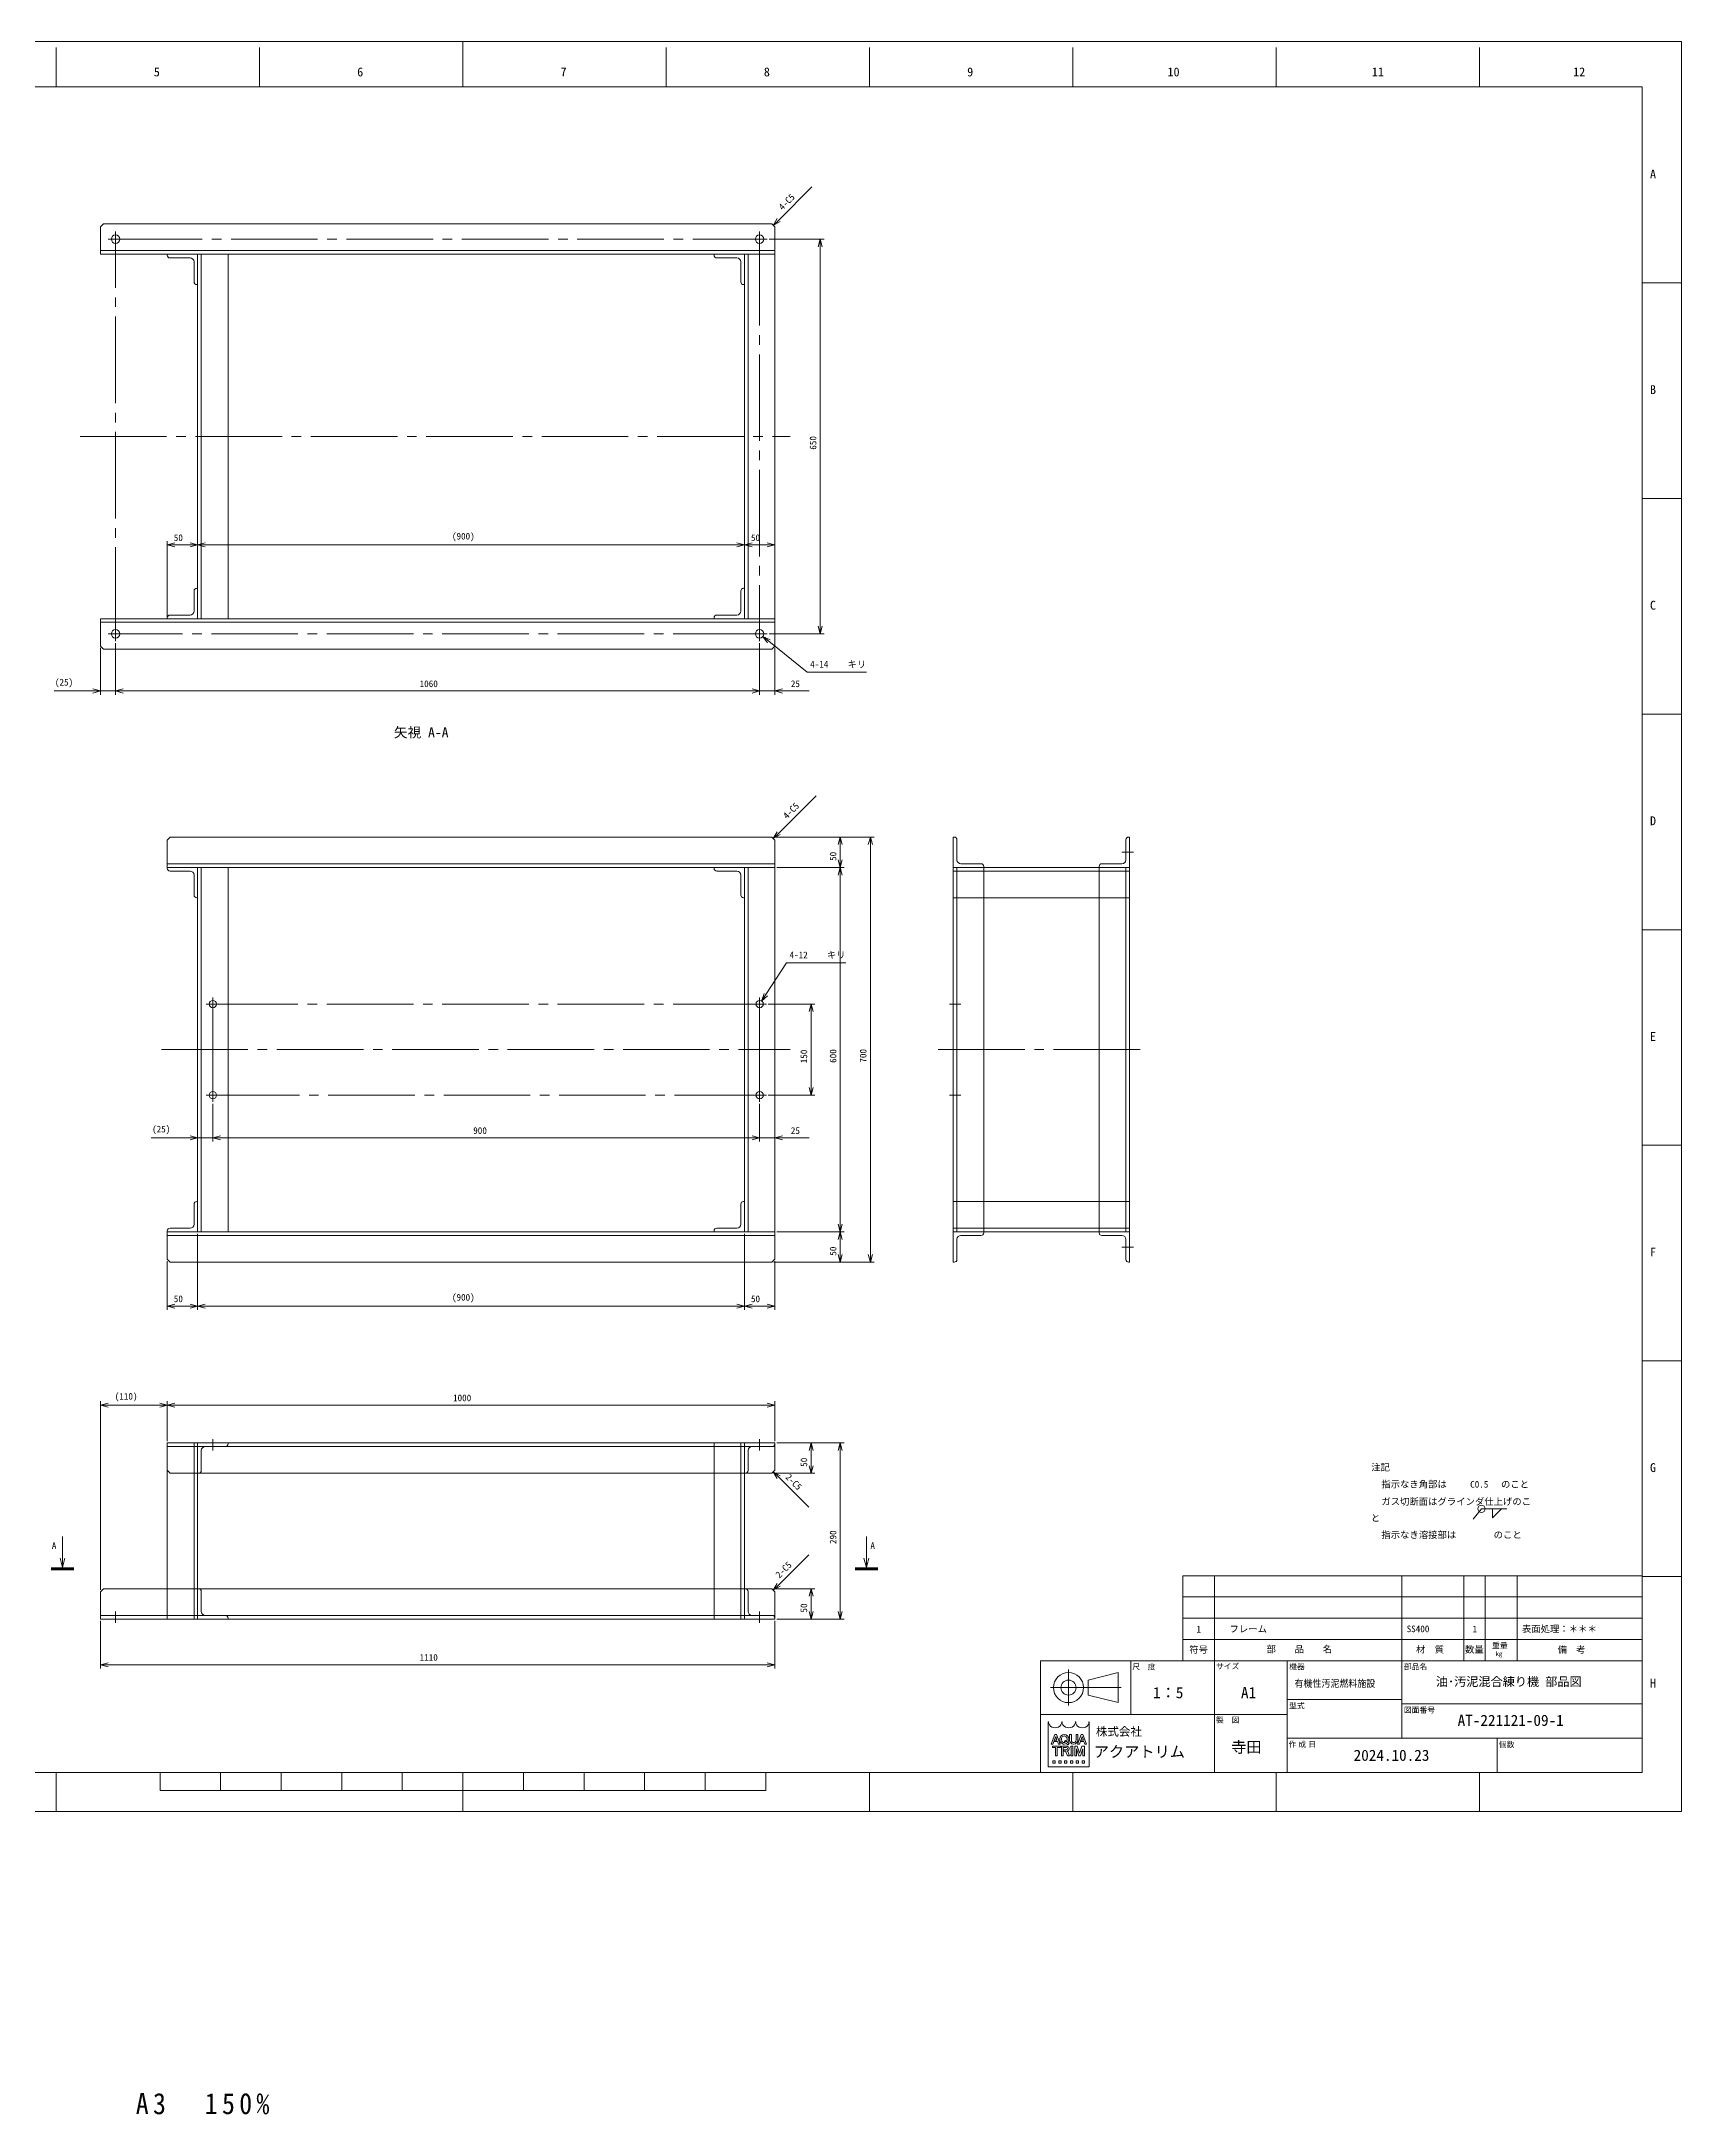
# Model space of a CAD drawing. Units: millimetres at full size. Extents: x -2070 to 2070, y -1944 to 1469.
# Drawn here: x -629 to 2070, y -1944 to 1469 of the extents above; entities that cross this region are included whole.
import ezdxf
from ezdxf.enums import TextEntityAlignment as Align

# ---------------------------------------------------------------- set-up
doc = ezdxf.new("R2010")
doc.units = ezdxf.units.MM
doc.header["$LTSCALE"] = 15.8308
doc.linetypes.add('CHAIN2', pattern=[12, 9, -1, 1, -1])
for name, color, linetype, lineweight in [('0-0_90_FRAME', 2, 'Continuous', 9), ('0-1_91_BLANK', 6, 'Continuous', 9), ('0-2_08_DIM', 3, 'Continuous', 9), ('0-3_0', 134, 'Continuous', 9), ('0-4_05_CENTER', 2, 'CHAIN2', 9), ('0-5_04_HIDDEN', 7, 'Continuous', 9)]:
    doc.layers.add(name, color=color, linetype=linetype, lineweight=lineweight)
doc.layers.add('0-6_07_TEXT', color=3, linetype='Continuous')
doc.layers.add('0-8', color=7, linetype='Continuous')
doc.styles.add('ＭＳ ゴシック', font='')
doc.styles.add('ＭＳ Ｐゴシック', font='')
doc.styles.get('ＭＳ ゴシック').set_extended_font_data('MS Gothic')
doc.styles.get('ＭＳ Ｐゴシック').set_extended_font_data('MS PGothic')

# ---------------------------------------------------------------- blocks, each defined once
blk = doc.blocks.new('Weld-line')
at = {"layer": '0-2_08_DIM'}
blk.add_line((0, 0), (1, 0), dxfattribs=at)
blk = doc.blocks.new('Weld10-s5')
at = {"layer": '0-2_08_DIM'}
blk.add_circle((0, 0), 2, dxfattribs=at)
blk = doc.blocks.new('Weld10-a1')
at = {"layer": '0-2_08_DIM'}
blk.add_lwpolyline([(5, 0), (0, 5), (0, 0)], close=True, dxfattribs=at)
blk = doc.blocks.new('Jis_w20130906110600')
at = {"layer": '0-2_08_DIM'}
blk.add_line((-4.631, -5.765), (0, 0), dxfattribs=at)
blk.add_blockref('Weld10-s5', (0, 0), dxfattribs=at)
at = {"layer": '0-2_08_DIM', "xscale": 14, "yscale": 14}
blk.add_blockref('Weld-line', (0, 0), dxfattribs=at)
at = {"layer": '0-2_08_DIM', "xscale": -1, "rotation": 180}
blk.add_blockref('Weld10-a1', (6, 0), dxfattribs=at)
blk = doc.blocks.new('KK015066_54_5')
at = {"layer": '0-5_04_HIDDEN'}
for p, q in [((1.5, 50), (0, 50)), ((0, 0), (0, 50)), ((6, 12.5), (6, 45.5)), ((0, 0), (50, 0)), ((45.5, 6), (12.5, 6)), ((50, 1.5), (50, 0))]:
    blk.add_line(p, q, dxfattribs=at)
for centre, radius, start, end in [((1.5, 45.5), 4.5, 0, 90), ((12.5, 12.5), 6.5, 180, 270), ((45.5, 1.5), 4.5, 0, 90)]:
    blk.add_arc(centre, radius, start, end, dxfattribs=at)
blk = doc.blocks.new('seca03')
at = {"layer": '0-3_0'}
for q in [(0, 10.635), (-0.804, 3.5), (0.804, 3.5)]:
    blk.add_line((0, 0.5), q, dxfattribs=at)
blk.add_solid([(-3.763, -0.5), (3.763, -0.5), (-3.763, 0.5), (3.763, 0.5)], dxfattribs=at)
blk = doc.blocks.new('_Open30')
at = {"layer": '0-2_08_DIM'}
blk.add_line((0, 0), (-1, 0), dxfattribs=at)
blk.add_lwpolyline([(-1, 0.268), (0, 0), (-1, -0.268)], dxfattribs=at)

msp = doc.modelspace()

# ---------------------------------------------------------------- linework, layer by layer
at = {"layer": '0-0_90_FRAME', "color": 6}
for p, q in [((64.71, 1469.3), (64.71, 1394.49)), ((2070.5, 6.85), (2005.69, 6.85)), ((-433.82, -1410.69), (-433.82, -1380.78)), ((-334.12, -1410.69), (-334.12, -1380.78)), ((-234.41, -1410.69), (-234.41, -1380.78)), ((-134.7, -1410.69), (-134.7, -1380.78)), ((-35, -1410.69), (-35, -1380.78)), ((64.71, -1445.3), (64.71, -1380.78)), ((164.42, -1410.69), (164.42, -1380.78)), ((264.12, -1410.69), (264.12, -1380.78)), ((363.83, -1410.69), (363.83, -1380.78)), ((463.54, -1410.69), (463.54, -1380.78)), ((563.24, -1410.69), (563.24, -1380.78)), ((-433.82, -1410.69), (563.24, -1410.69))]:
    msp.add_line(p, q, dxfattribs=at)
at = {"layer": '0-0_90_FRAME'}
for p, q in [((-604.62, 1394.49), (-604.62, 1459.3)), ((-269.96, 1394.49), (-269.96, 1459.3)), ((399.38, 1394.49), (399.38, 1459.3)), ((734.04, 1394.49), (734.04, 1459.3)), ((1068.71, 1394.49), (1068.71, 1459.3)), ((1403.38, 1394.49), (1403.38, 1459.3)), ((1738.04, 1394.49), (1738.04, 1459.3)), ((2070.5, 1071.81), (2005.69, 1071.81)), ((2070.5, 716.83), (2005.69, 716.83)), ((2070.5, 361.84), (2005.69, 361.84)), ((2070.5, -348.13), (2005.69, -348.13)), ((2070.5, -703.12), (2005.69, -703.12)), ((1249.58, -1056.92), (1249.58, -1196.92)), ((1249.58, -1056.92), (2005.69, -1056.92)), ((1302.08, -1056.92), (1302.08, -1196.92)), ((1610.03, -1056.92), (1610.03, -1196.92)), ((1712.26, -1056.92), (1712.26, -1196.92)), ((1747.26, -1056.92), (1747.26, -1196.92)), ((1799.75, -1056.92), (1799.75, -1196.92)), ((2070.5, -1058.1), (2005.69, -1058.1)), ((1249.58, -1091.92), (2005.69, -1091.92)), ((1249.58, -1126.92), (2005.69, -1126.92)), ((1249.58, -1161.92), (2005.69, -1161.92)), ((1035.91, -1334.19), (1040.4, -1321.57)), ((1037.48, -1329.96), (1038.35, -1327.53)), ((1037.48, -1329.96), (1043.39, -1329.96)), ((1038.35, -1327.53), (1042.53, -1327.53)), ((1039.08, -1318.18), (1041.73, -1318.18)), ((1042.53, -1327.53), (1040.4, -1321.57)), ((1047.77, -1334.11), (1041.73, -1318.18)), ((1047.09, -1325.22), (1047.09, -1327.14)), ((1049.75, -1325.41), (1049.75, -1326.95)), ((1055.07, -1329.94), (1056.49, -1328.43)), ((1055.07, -1329.94), (1056.38, -1331.21)), ((1056.49, -1328.43), (1062.42, -1333.32)), ((1058.2, -1329.77), (1060.26, -1331.47)), ((1059.15, -1325.41), (1059.15, -1326.95)), ((1061.82, -1325.22), (1061.82, -1327.14)), ((1063.3, -1327.72), (1063.3, -1318.18)), ((1066.18, -1318.18), (1063.3, -1318.18)), ((1066.18, -1327.14), (1066.18, -1318.18)), ((1076.74, -1327.72), (1076.74, -1318.18)), ((1079.46, -1334.19), (1083.95, -1321.57)), ((1081.02, -1329.96), (1081.89, -1327.53)), ((1081.02, -1329.96), (1086.93, -1329.96)), ((1081.89, -1327.53), (1086.07, -1327.53)), ((1082.62, -1318.18), (1085.27, -1318.18)), ((1086.07, -1327.53), (1083.95, -1321.57)), ((1091.31, -1334.11), (1085.27, -1318.18)), ((1033.04, -1334.19), (1033.04, -1334.11)), ((1033.04, -1334.19), (1035.91, -1334.19)), ((1035.12, -1337.39), (1048.25, -1337.39)), ((1035.12, -1337.39), (1035.12, -1339.63)), ((1035.12, -1339.63), (1039.92, -1339.63)), ((1035.92, -1361.78), (1035.92, -1365.62)), ((1040.24, -1353.4), (1040.24, -1339.95)), ((1040.24, -1353.4), (1043.12, -1353.4)), ((1043.12, -1353.4), (1043.12, -1339.95)), ((1043.44, -1339.63), (1048.25, -1339.63)), ((1045.52, -1361.78), (1045.52, -1365.62)), ((1047.77, -1334.19), (1047.77, -1334.11)), ((1048.25, -1337.39), (1048.25, -1339.63)), ((1050.07, -1337.39), (1050.07, -1353.4)), ((1050.07, -1337.39), (1057.43, -1337.39)), ((1052.95, -1339.63), (1057.82, -1339.63)), ((1053.05, -1345.81), (1053.05, -1343.57)), ((1053.05, -1343.57), (1057.82, -1343.57)), ((1053.05, -1345.81), (1056.19, -1345.81)), ((1055.13, -1361.78), (1055.13, -1365.62)), ((1057.38, -1346.61), (1059.82, -1353.4)), ((1058.34, -1333.12), (1060.57, -1335.29)), ((1059.82, -1353.4), (1062.92, -1353.4)), ((1060.16, -1346.51), (1062.92, -1353.27)), ((1060.57, -1335.29), (1062.42, -1333.32)), ((1062.92, -1353.27), (1062.92, -1353.4)), ((1064.74, -1361.78), (1064.74, -1365.62)), ((1065.35, -1337.39), (1068.87, -1337.39)), ((1065.35, -1337.39), (1065.35, -1339.63)), ((1065.35, -1353.4), (1065.35, -1351.16)), ((1065.67, -1350.84), (1065.67, -1339.95)), ((1068.55, -1350.84), (1068.55, -1339.95)), ((1068.87, -1337.39), (1068.87, -1339.63)), ((1070.5, -1334.19), (1069.54, -1334.19)), ((1071.76, -1337.39), (1075.94, -1337.39)), ((1074.34, -1361.78), (1074.34, -1365.62)), ((1078.32, -1353.4), (1074.64, -1342.19)), ((1079.76, -1349.02), (1075.94, -1337.39)), ((1076.58, -1334.19), (1076.58, -1334.11)), ((1076.58, -1334.19), (1079.46, -1334.19)), ((1078.32, -1353.4), (1081.2, -1353.4)), ((1079.76, -1349.02), (1083.59, -1337.39)), ((1081.2, -1353.4), (1084.89, -1342.19)), ((1087.77, -1337.39), (1083.59, -1337.39)), ((1087.79, -1361.78), (1087.79, -1365.62)), ((1091.31, -1334.19), (1091.31, -1334.11)), ((-604.62, -1445.3), (-604.62, -1380.78)), ((734.04, -1445.3), (734.04, -1380.78)), ((1068.71, -1445.3), (1068.71, -1380.78)), ((1403.38, -1445.3), (1403.38, -1380.78)), ((1738.04, -1445.3), (1738.04, -1380.78))]:
    msp.add_line(p, q, dxfattribs=at)
at = {"layer": '0-0_90_FRAME', "color": 134}
for p, q in [((1061.48, -1270.82), (1061.48, -1211.42)), ((1164.19, -1285.31), (1164.19, -1196.92)), ((1249.58, -1196.92), (2005.69, -1196.92)), ((1302.08, -1380.78), (1302.08, -1196.92)), ((1421.23, -1380.78), (1421.23, -1196.92)), ((1610.03, -1196.92), (1610.03, -1324.21)), ((1031.78, -1241.12), (1148.1, -1241.12)), ((1421.23, -1260.56), (1610.03, -1260.56)), ((1421.23, -1285.31), (1015.69, -1285.31)), ((1610.03, -1267.64), (2005.69, -1267.64)), ((1421.23, -1324.21), (2005.69, -1324.21)), ((1766.9, -1324.21), (1766.9, -1380.78))]:
    msp.add_line(p, q, dxfattribs=at)
at = {"layer": '0-0_90_FRAME', "color": 6}
msp.add_lwpolyline([(-1876.27, -1380.78), (2005.69, -1380.78), (2005.69, 1394.49), (-1876.27, 1394.49)], close=True, dxfattribs=at)
at = {"layer": '0-0_90_FRAME', "color": 134}
for points in [[(1015.69, -1380.78), (2005.69, -1380.78), (2005.69, -1196.92), (1015.69, -1196.92)], [(1093.65, -1228.74), (1143.15, -1216.37), (1143.15, -1265.87), (1093.65, -1253.49)]]:
    msp.add_lwpolyline(points, close=True, dxfattribs=at)
at = {"layer": '0-0_90_FRAME'}
for points in [[(1095.48, -1297.42), (1095.48, -1371.39), (1028.23, -1371.39), (1028.23, -1297.42)], [(1033.04, -1334.19), (1033.04, -1334.11), (1039.08, -1318.18)], [(1047.77, -1334.19), (1044.89, -1334.19), (1043.39, -1329.96)], [(1073.86, -1327.14), (1073.86, -1318.18), (1076.74, -1318.18)], [(1076.58, -1334.19), (1076.58, -1334.11), (1082.62, -1318.18)], [(1091.31, -1334.19), (1088.44, -1334.19), (1086.93, -1329.96)], [(1035.92, -1361.78), (1039.76, -1361.78), (1039.76, -1365.62), (1035.92, -1365.62)], [(1045.52, -1361.78), (1049.37, -1361.78), (1049.37, -1365.62), (1045.52, -1365.62)], [(1050.07, -1353.4), (1052.95, -1353.4), (1052.95, -1339.63)], [(1055.13, -1361.78), (1058.97, -1361.78), (1058.97, -1365.62), (1055.13, -1365.62)], [(1064.74, -1361.78), (1068.58, -1361.78), (1068.58, -1365.62), (1064.74, -1365.62)], [(1065.35, -1353.4), (1068.87, -1353.4), (1068.87, -1351.16)], [(1071.76, -1337.39), (1071.76, -1353.4), (1074.64, -1353.4), (1074.64, -1342.19)], [(1074.34, -1361.78), (1078.19, -1361.78), (1078.19, -1365.62), (1074.34, -1365.62)], [(1087.79, -1361.78), (1083.95, -1361.78), (1083.95, -1365.62), (1087.79, -1365.62)], [(1084.89, -1342.19), (1084.89, -1353.4), (1087.77, -1353.4), (1087.77, -1337.39)]]:
    msp.add_lwpolyline(points, dxfattribs=at)
at = {"layer": '0-0_90_FRAME', "color": 134}
for radius in [24.75, 12.38]:
    msp.add_circle((1061.48, -1241.12), radius, dxfattribs=at)
at = {"layer": '0-0_90_FRAME'}
for centre, radius, start, end in [((1028.23, -1297.74), 0.32, 0, 90), ((1050.65, -1297.74), 0.32, 0, 180), ((1050.65, -1297.74), 0.32, 0, 90), ((1070.06, -1327.43), 6.78, 182.45003, 265.55526), ((1071.89, -1327.22), 5.72, 179.25279, 218.96457), ((1070.02, -1326.14), 5.33, 241.15773, 298.84227), ((1069.97, -1327.43), 6.78, 274.44474, 357.54997), ((1068.15, -1327.22), 5.72, 321.03543, 0.74721), ((1073.06, -1297.74), 0.32, 0, 180), ((1095.48, -1297.74), 0.32, 90, 180), ((1039.92, -1339.95), 0.32, 0, 90), ((1043.44, -1339.95), 0.32, 90, 180), ((1056.19, -1347.09), 1.28, 21.9283, 90), ((1057.75, -1341.6), 1.97, 271.99706, 88.00294), ((1058.23, -1347.31), 2.09, 22.27295, 58.55311), ((1065.35, -1339.95), 0.32, 0, 90), ((1065.35, -1350.84), 0.32, 270, 0), ((1068.87, -1339.95), 0.32, 90, 180), ((1068.87, -1350.84), 0.32, 180, 270)]:
    msp.add_arc(centre, radius, start, end, dxfattribs=at)
for centre, major_axis, ratio, start_param, end_param in [((1039.44, -1297.74), (-10.89, 0), 0.882353, 6.2831853, 9.424778), ((1054.45, -1325.22), (-7.36, 0), 0.956522, 3.1415927, 6.2831853), ((1054.45, -1327.14), (-7.36, 0), 0.956522, 6.2831853, 8.4104559), ((1054.45, -1325.41), (4.7, 0), 0.994718, 6.2831853, 9.424778), ((1054.45, -1326.95), (4.7, 0), 0.995036, 3.1415927, 5.1354926), ((1061.86, -1297.74), (-10.89, 0), 0.882353, 6.2831853, 9.424778), ((1054.45, -1326.95), (4.7, 0), 0.995036, 5.6366671, 6.2831853), ((1054.45, -1327.14), (-7.36, 0), 0.956522, 2.4802046, 3.1415927), ((1084.27, -1297.74), (-10.89, 0), 0.882353, 6.2831853, 9.424778), ((1057.43, -1341.6), (-5.17, 0), 0.81482, 1.9440695, 4.712389)]:
    msp.add_ellipse(centre, major_axis=major_axis, ratio=ratio, start_param=start_param, end_param=end_param, dxfattribs=at)
at = {"layer": '0-1_91_BLANK'}
msp.add_lwpolyline([(-2070.5, -1445.3), (2070.5, -1445.3), (2070.5, 1469.3), (-2070.5, 1469.3)], close=True, dxfattribs=at)
at = {"layer": '0-2_08_DIM'}
for p, q in [((584.48, 1175.24), (639.05, 1229.8)), ((568.56, 1143.9), (659.19, 1143.9)), ((652.94, 506.4), (652.94, 1131.4)), ((-371.85, 650.98), (-371.85, 634.07)), ((528.15, 650.98), (528.15, 634.07)), ((528.15, 650.98), (528.15, 634.07)), ((578.15, 650.98), (578.15, 634.07)), ((-421.85, 522.02), (-421.85, 646.57)), ((-384.35, 640.32), (-409.35, 640.32)), ((-371.85, 637.2), (-371.85, 646.57)), ((515.65, 640.32), (-359.35, 640.32)), ((540.65, 640.32), (565.65, 640.32)), ((-506.85, 478.49), (-506.85, 393.62)), ((-506.85, 478.49), (-506.85, 393.62)), ((553.15, 478.49), (553.15, 393.62)), ((553.15, 478.49), (553.15, 393.62)), ((568.56, 493.9), (659.19, 493.9)), ((-531.85, 470.77), (-531.85, 393.62)), ((578.15, 470.77), (578.15, 393.62)), ((-544.35, 399.87), (-608.1, 399.87)), ((-506.85, 399.87), (-531.85, 399.87)), ((540.65, 399.87), (-494.35, 399.87)), ((-494.35, 399.87), (-481.85, 399.87)), ((540.65, 399.87), (528.15, 399.87)), ((553.15, 399.87), (578.15, 399.87)), ((590.65, 399.87), (634.4, 399.87)), ((584.48, 165.67), (646.21, 227.4)), ((576.27, 159.34), (692.13, 159.34)), ((576.27, 159.34), (741.62, 159.34)), ((685.88, 121.84), (685.88, 146.84)), ((735.37, 146.84), (735.37, -528.16)), ((581.27, 109.34), (692.13, 109.34)), ((581.27, 109.34), (692.13, 109.34)), ((685.88, -478.16), (685.88, 96.84)), ((567.32, -115.66), (644.03, -115.66)), ((637.78, -253.16), (637.78, -128.16)), ((567.32, -265.66), (644.03, -265.66)), ((-371.85, -279.84), (-371.85, -342.11)), ((-346.85, -279.84), (-346.85, -342.11)), ((-346.85, -279.84), (-346.85, -342.11)), ((553.15, -279.84), (553.15, -342.11)), ((553.15, -279.84), (553.15, -342.11)), ((578.15, -279.84), (578.15, -342.11)), ((-384.35, -335.86), (-448.1, -335.86)), ((-346.85, -335.86), (-371.85, -335.86)), ((540.65, -335.86), (-334.35, -335.86)), ((-334.35, -335.86), (-321.85, -335.86)), ((540.65, -335.86), (528.15, -335.86)), ((553.15, -335.86), (578.15, -335.86)), ((590.65, -335.86), (634.4, -335.86)), ((-371.85, -493.79), (-371.85, -619.15)), ((-371.85, -493.79), (-371.85, -619.15)), ((528.15, -493.79), (528.15, -619.15)), ((528.15, -493.79), (528.15, -619.15)), ((581.27, -490.66), (692.13, -490.66)), ((581.27, -490.66), (692.13, -490.66)), ((685.88, -503.16), (685.88, -528.16)), ((-421.85, -538.79), (-421.85, -619.15)), ((576.27, -540.66), (692.13, -540.66)), ((576.27, -540.66), (741.62, -540.66)), ((578.15, -538.79), (578.15, -619.15)), ((-384.35, -612.9), (-409.35, -612.9)), ((515.65, -612.9), (-359.35, -612.9)), ((540.65, -612.9), (565.65, -612.9)), ((-531.85, -1080.1), (-531.85, -769.7)), ((-434.35, -775.95), (-519.35, -775.95)), ((-421.85, -835.1), (-421.85, -769.7)), ((-421.85, -835.1), (-421.85, -769.7)), ((-409.35, -775.95), (565.65, -775.95)), ((578.15, -835.1), (578.15, -769.7)), ((581.27, -838.23), (644.03, -838.23)), ((581.27, -838.23), (692.13, -838.23)), ((637.78, -850.73), (637.78, -875.73)), ((685.88, -850.73), (685.88, -1115.73)), ((576.27, -888.23), (644.03, -888.23)), ((584.48, -894.57), (633.88, -943.96)), ((584.48, -1071.89), (633.99, -1022.38)), ((576.27, -1078.23), (644.03, -1078.23)), ((637.78, -1115.73), (637.78, -1090.73)), ((-531.85, -1131.35), (-531.85, -1209.66)), ((578.15, -1131.35), (578.15, -1209.66)), ((581.27, -1128.23), (644.03, -1128.23)), ((581.27, -1128.23), (692.13, -1128.23)), ((565.65, -1203.41), (-519.35, -1203.41))]:
    msp.add_line(p, q, dxfattribs=at)
for points in [[(728.99, 431.07), (631.37, 431.07), (568.35, 481.69)], [(695.08, -47.54), (597.45, -47.54), (563.23, -100.16)]]:
    msp.add_lwpolyline(points, dxfattribs=at)
at = {"layer": '0-3_0'}
for p, q in [((-531.85, 1124.9), (578.15, 1124.9)), ((-365.85, 1118.9), (-365.85, 518.9)), ((534.15, 1118.9), (534.15, 518.9)), ((-531.85, 512.9), (578.15, 512.9)), ((871.94, 109.34), (871.94, 59.34)), ((877.94, -490.66), (877.94, 109.34)), ((1111.94, 109.34), (921.94, 109.34)), ((1155.94, -490.66), (1155.94, 109.34)), ((1161.94, 59.34), (1161.94, 109.34)), ((921.94, 59.34), (1111.94, 59.34)), ((921.94, -440.66), (1111.94, -440.66)), ((1111.94, -490.66), (921.94, -490.66)), ((-421.85, -844.23), (578.15, -844.23)), ((-421.85, -883.23), (-421.85, -1078.23)), ((-371.85, -1078.23), (-371.85, -888.23)), ((478.15, -888.23), (478.15, -1078.23)), ((528.15, -1078.23), (528.15, -888.23)), ((-531.85, -1122.23), (578.15, -1122.23)), ((-421.85, -1128.23), (-371.85, -1128.23))]:
    msp.add_line(p, q, dxfattribs=at)
for points in [[(-531.85, 1118.9), (578.15, 1118.9), (578.15, 1163.9), (573.15, 1168.9), (-526.85, 1168.9), (-531.85, 1163.9)], [(-321.85, 1118.9), (-371.85, 1118.9), (-371.85, 518.9), (-321.85, 518.9)], [(578.15, 1118.9), (528.15, 1118.9), (528.15, 518.9), (578.15, 518.9)], [(-531.85, 518.9), (578.15, 518.9), (578.15, 473.9), (573.15, 468.9), (-526.85, 468.9), (-531.85, 473.9)], [(-421.85, 109.34), (578.15, 109.34), (578.15, 154.34), (573.15, 159.34), (-416.85, 159.34), (-421.85, 154.34)], [(-321.85, 109.34), (-371.85, 109.34), (-371.85, -490.66), (-321.85, -490.66)], [(578.15, 109.34), (528.15, 109.34), (528.15, -490.66), (578.15, -490.66)], [(871.94, -490.66), (871.94, 109.34), (921.94, 109.34), (921.94, -490.66)], [(1161.94, -490.66), (1161.94, 109.34), (1111.94, 109.34), (1111.94, -490.66)], [(-421.85, -490.66), (578.15, -490.66), (578.15, -535.66), (573.15, -540.66), (-416.85, -540.66), (-421.85, -535.66)], [(-421.85, -838.23), (578.15, -838.23), (578.15, -883.23), (573.15, -888.23), (-416.85, -888.23), (-421.85, -883.23)], [(-531.85, -1128.23), (578.15, -1128.23), (578.15, -1083.23), (573.15, -1078.23), (-526.85, -1078.23), (-531.85, -1083.23)]]:
    msp.add_lwpolyline(points, close=True, dxfattribs=at)
for centre, radius in [((-506.85, 1143.9), 7), ((553.15, 1143.9), 7), ((-506.85, 493.9), 7), ((553.15, 493.9), 7), ((-346.85, -115.66), 6), ((553.15, -115.66), 6), ((-346.85, -265.66), 6), ((553.15, -265.66), 6)]:
    msp.add_circle(centre, radius, dxfattribs=at)
at = {"layer": '0-4_05_CENTER'}
for p, q in [((-494.56, 1143.9), (-519.14, 1143.9)), ((-506.85, 1156.18), (-506.85, 1131.61)), ((540.86, 1143.9), (565.43, 1143.9)), ((553.15, 1156.18), (553.15, 1131.61)), ((-565.47, 818.9), (603.58, 818.9)), ((-494.56, 493.9), (-519.14, 493.9)), ((-506.85, 481.61), (-506.85, 506.19)), ((540.86, 493.9), (565.43, 493.9)), ((553.15, 481.61), (553.15, 506.19)), ((1168.35, 134.34), (1149.51, 134.34)), ((-335.8, -115.66), (-357.9, -115.66)), ((-346.85, -126.71), (-346.85, -104.62)), ((564.19, -115.66), (542.1, -115.66)), ((553.15, -126.71), (553.15, -104.62)), ((884.35, -115.66), (865.51, -115.66)), ((-431.51, -190.66), (603.58, -190.66)), ((846.98, -190.66), (1186.62, -190.66)), ((-335.8, -265.66), (-357.9, -265.66)), ((-346.85, -276.71), (-346.85, -254.62)), ((564.19, -265.66), (542.1, -265.66)), ((553.15, -276.71), (553.15, -254.62)), ((884.35, -265.66), (865.51, -265.66)), ((1168.35, -515.66), (1149.51, -515.66)), ((-346.85, -850.63), (-346.85, -831.8)), ((553.15, -850.63), (553.15, -831.8)), ((-506.85, -1134.63), (-506.85, -1115.8)), ((553.15, -1134.63), (553.15, -1115.8))]:
    msp.add_line(p, q, dxfattribs=at)
for points in [[(-506.85, 1143.9), (553.15, 1143.9), (553.15, 493.9), (-506.85, 493.9)], [(-346.85, -265.66), (553.15, -265.66), (553.15, -115.66), (-346.85, -115.66)]]:
    msp.add_lwpolyline(points, close=True, dxfattribs=at)
at = {"layer": '0-5_04_HIDDEN'}
for p, q in [((-421.85, 115.34), (578.15, 115.34)), ((-365.85, 109.34), (-365.85, -490.66)), ((534.15, 109.34), (534.15, -490.66)), ((871.94, 103.34), (1161.94, 103.34)), ((871.94, 59.34), (921.94, 59.34)), ((1111.94, 59.34), (1161.94, 59.34)), ((871.94, -440.66), (921.94, -440.66)), ((1111.94, -440.66), (1161.94, -440.66)), ((-421.85, -496.66), (578.15, -496.66)), ((871.94, -484.66), (1161.94, -484.66)), ((-377.85, -838.23), (-377.85, -1128.23)), ((478.15, -888.23), (478.15, -838.23)), ((522.15, -838.23), (522.15, -1128.23)), ((-421.85, -1078.23), (-421.85, -1128.23)), ((478.15, -1078.23), (478.15, -1128.23))]:
    msp.add_line(p, q, dxfattribs=at)

# ---------------------------------------------------------------- block references
at = {"layer": '0-2_08_DIM', "xscale": 12.5, "yscale": 12.5}
for p, rotation in [((575.65, 1166.4), 225), ((652.94, 1143.9), 90), ((-421.85, 640.32), 180), ((-371.85, 640.32), 180), ((528.15, 640.32), 180), ((558.6, 489.51), 141.22669), ((652.94, 493.9), 270), ((-506.85, 399.87), 180), ((-506.85, 399.87), 180), ((578.15, 399.87), 180), ((575.65, 156.84), 225), ((685.88, 159.34), 90), ((735.37, 159.34), 90), ((685.88, 109.34), 270), ((685.88, 109.34), 90), ((556.42, -110.63), 236.96283), ((637.78, -115.66), 90), ((637.78, -265.66), 270), ((-346.85, -335.86), 180), ((-346.85, -335.86), 180), ((578.15, -335.86), 180), ((685.88, -490.66), 270), ((685.88, -490.66), 90), ((685.88, -540.66), 270), ((735.37, -540.66), 270), ((-421.85, -612.9), 180), ((-371.85, -612.9), 180), ((528.15, -612.9), 180), ((-531.85, -775.95), 180), ((-421.85, -775.95), 180), ((637.78, -838.23), 90), ((685.88, -838.23), 90), ((575.65, -885.73), 135), ((637.78, -888.23), 270), ((575.65, -1080.73), 225), ((637.78, -1078.23), 90), ((637.78, -1128.23), 270), ((685.88, -1128.23), 270), ((-531.85, -1203.41), 180)]:
    msp.add_blockref('_Open30', p, dxfattribs=dict(at, rotation=rotation))
at = {"layer": '0-2_08_DIM'}
for name, p, xscale, yscale in [('_Open30', (-371.85, 640.32), 12.5, 12.5), ('_Open30', (528.15, 640.32), 12.5, 12.5), ('_Open30', (578.15, 640.32), 12.5, 12.5), ('_Open30', (-531.85, 399.87), 12.5, 12.5), ('_Open30', (553.15, 399.87), 12.5, 12.5), ('_Open30', (553.15, 399.87), 12.5, 12.5), ('_Open30', (-371.85, -335.86), 12.5, 12.5), ('_Open30', (553.15, -335.86), 12.5, 12.5), ('_Open30', (553.15, -335.86), 12.5, 12.5), ('_Open30', (-371.85, -612.9), 12.5, 12.5), ('_Open30', (528.15, -612.9), 12.5, 12.5), ('_Open30', (578.15, -612.9), 12.5, 12.5), ('_Open30', (-421.85, -775.95), 12.5, 12.5), ('_Open30', (578.15, -775.95), 12.5, 12.5), ('Jis_w20130906110600', (1741.2, -946.68), 3, 3), ('_Open30', (578.15, -1203.41), 12.5, 12.5)]:
    msp.add_blockref(name, p, dxfattribs=dict(at, xscale=xscale, yscale=yscale))
at = {"layer": '0-3_0'}
for p, rotation in [((-371.85, 1118.9), 180), ((528.15, 1118.9), 180), ((1161.94, 109.34), 90), ((-371.85, 109.34), 180), ((528.15, 109.34), 180), ((871.94, -490.66), 270)]:
    msp.add_blockref('KK015066_54_5', p, dxfattribs=dict(at, rotation=rotation))
at = {"layer": '0-3_0', "xscale": -1}
for p in [(-371.85, 518.9), (528.15, 518.9), (-371.85, -490.66), (528.15, -490.66)]:
    msp.add_blockref('KK015066_54_5', p, dxfattribs=at)
for p, rotation in [((871.94, 109.34), 270), ((1161.94, -490.66), 90)]:
    msp.add_blockref('KK015066_54_5', p, dxfattribs=dict(at, rotation=rotation))
at = {"layer": '0-3_0', "xscale": 5, "yscale": 5}
for p in [(-594.39, -1045.58), (728.92, -1045.58)]:
    msp.add_blockref('seca03', p, dxfattribs=at)
at = {"layer": '0-5_04_HIDDEN', "rotation": 270}
for p in [(-371.85, -838.23), (528.15, -838.23)]:
    msp.add_blockref('KK015066_54_5', p, dxfattribs=at)
at = {"layer": '0-5_04_HIDDEN', "xscale": -1, "rotation": 270}
for p in [(-371.85, -1128.23), (528.15, -1128.23)]:
    msp.add_blockref('KK015066_54_5', p, dxfattribs=at)

# ---------------------------------------------------------------- texts
at = {"layer": '0-0_90_FRAME', "color": 134}
for s, height, style, p in [('5', 14.66, 'ＭＳ ゴシック', (-443.96, 1407.4)), ('6', 14.66, 'ＭＳ ゴシック', (-109.29, 1407.4)), ('7', 14.66, 'ＭＳ ゴシック', (225.38, 1407.4)), ('8', 14.66, 'ＭＳ ゴシック', (560.04, 1407.4)), ('9', 14.66, 'ＭＳ ゴシック', (894.71, 1407.4)), ('10', 14.66, 'ＭＳ ゴシック', (1224.38, 1407.4)), ('11', 14.66, 'ＭＳ ゴシック', (1560.71, 1407.4)), ('12', 14.66, 'ＭＳ ゴシック', (1892.04, 1407.4)), ('A', 14.66, 'ＭＳ ゴシック', (2018.57, 1239.3)), ('B', 14.66, 'ＭＳ ゴシック', (2018.57, 884.32)), ('C', 14.66, 'ＭＳ ゴシック', (2018.57, 529.33)), ('D', 14.66, 'ＭＳ ゴシック', (2018.57, 174.35)), ('E', 14.66, 'ＭＳ ゴシック', (2018.57, -180.64)), ('F', 14.66, 'ＭＳ ゴシック', (2018.57, -535.62)), ('G', 14.66, 'ＭＳ ゴシック', (2018.57, -890.61)), ('尺\u3000度', 9.164, 'ＭＳ Ｐゴシック', (1166.43, -1214.24)), ('サイズ', 9.164, 'ＭＳ Ｐゴシック', (1304.33, -1213.31)), ('機器', 9.164, 'ＭＳ Ｐゴシック', (1424.62, -1214.04)), ('部品名', 9.164, 'ＭＳ Ｐゴシック', (1613.43, -1214.04)), ('油･汚泥混合練り機 部品図', 14.66, 'ＭＳ ゴシック', (1666.18, -1242.97)), ('H', 14.66, 'ＭＳ ゴシック', (2018.57, -1245.59)), ('1：5', 18.33, 'ＭＳ ゴシック', (1200.65, -1264.1)), ('A1', 18.33, 'ＭＳ ゴシック', (1345.41, -1264.1)), ('製\u3000図', 9.164, 'ＭＳ Ｐゴシック', (1304.33, -1301.7)), ('型式', 9.164, 'ＭＳ Ｐゴシック', (1424.62, -1278.3)), ('図面番号', 9.164, 'ＭＳ Ｐゴシック', (1613.43, -1285.37)), ('AT-221121-09-1', 18.33, 'ＭＳ ゴシック', (1702.01, -1309.65)), ('寺田', 18.33, 'ＭＳ ゴシック', (1329.17, -1353.75)), ('作 成 日', 9.164, 'ＭＳ Ｐゴシック', (1423.76, -1341.8)), ('個数', 9.164, 'ＭＳ Ｐゴシック', (1769.87, -1342.14)), ('2024.10.23', 18.33, 'ＭＳ ゴシック', (1530.81, -1367.2))]:
    msp.add_text(s, height=height, dxfattribs=dict(at, style=style)).set_placement(p, align=Align.BOTTOM_LEFT)
at = {"layer": '0-0_90_FRAME', "color": 3, "style": 'ＭＳ ゴシック'}
for s, height, p in [('1', 11, (1272.05, -1153.81)), ('フレーム', 11, (1326.47, -1153.42)), ('SS400', 11, (1618.09, -1153.22)), ('1', 11, (1726.58, -1153.56)), ('表面処理：＊＊＊', 11, (1807.81, -1153.22)), ('符号', 11, (1260.27, -1187.39)), ('部\u3000\u3000品\u3000\u3000名', 11, (1387.43, -1186.84)), ('材\u3000質', 11, (1633.38, -1187.02)), ('数量', 11, (1714.09, -1187.14)), ('重量', 9.164, (1758.69, -1178.96)), ('kg', 7.331, (1764.21, -1191.19)), ('備  考', 11, (1866.66, -1187.39))]:
    msp.add_text(s, height=height, dxfattribs=at).set_placement(p, align=Align.BOTTOM_LEFT)
at = {"layer": '0-0_90_FRAME', "color": 134, "style": 'ＭＳ ゴシック', "width": 0.9}
msp.add_text('有機性汚泥燃料施設', height=11.73, dxfattribs=at).set_placement((1433.43, -1243.69), align=Align.BOTTOM_LEFT)
at = {"layer": '0-0_90_FRAME', "style": 'ＭＳ ゴシック'}
for s, height, p in [('株式会社', 13.86, (1106.65, -1324.61)), ('アクアトリム', 18.33, (1103.17, -1361.32))]:
    msp.add_text(s, height=height, dxfattribs=at).set_placement(p, align=Align.BOTTOM_LEFT)
at = {"layer": '0-2_08_DIM', "style": 'ＭＳ ゴシック'}
for s, rotation, p in [('4-C5', 45, (593.22, 1188.39)), ('650', 90, (649.81, 797.11)), ('4-C5', 45, (600.37, 185.98)), ('50', 90, (682.75, 120.05)), ('150', 90, (634.66, -213.16)), ('600', 90, (682.75, -212.45)), ('700', 90, (732.24, -212.09)), ('50', 90, (682.75, -529.95)), ('50', 90, (634.66, -877.52)), ('2-C5', 315, (592.46, -898.13)), ('290', 90, (682.75, -1004.66)), ('2-C5', 45, (588.16, -1063.8)), ('50', 90, (634.66, -1117.52))]:
    msp.add_text(s, height=11, rotation=rotation, dxfattribs=at).set_placement(p, align=Align.BOTTOM_LEFT)
at = {"layer": '0-2_08_DIM'}
for s, height, style, p in [('50', 11, 'ＭＳ ゴシック', (-411.14, 643.45)), ('(900)', 11, 'ＭＳ ゴシック', (46.72, 645.95)), ('50', 11, 'ＭＳ ゴシック', (538.86, 643.45)), ('4-14', 11, 'ＭＳ ゴシック', (636.28, 435.05)), ('キリ', 11, 'ＭＳ Ｐゴシック', (697.71, 435.05)), ('(25)', 11, 'ＭＳ ゴシック', (-606.76, 405.49)), ('1060', 11, 'ＭＳ ゴシック', (-6.5, 402.99)), ('25', 11, 'ＭＳ ゴシック', (604.49, 402.99)), ('矢視 A-A', 16.5, 'ＭＳ ゴシック', (-48.86, 318.49)), ('4-12', 11, 'ＭＳ ゴシック', (602.37, -43.56)), ('キリ', 11, 'ＭＳ Ｐゴシック', (663.8, -43.56)), ('(25)', 11, 'ＭＳ ゴシック', (-446.76, -330.23)), ('900', 11, 'ＭＳ ゴシック', (81.72, -332.73)), ('25', 11, 'ＭＳ ゴシック', (604.49, -332.73)), ('50', 11, 'ＭＳ ゴシック', (-411.14, -609.78)), ('(900)', 11, 'ＭＳ ゴシック', (46.72, -607.28)), ('50', 11, 'ＭＳ ゴシック', (538.86, -609.78)), ('(110)', 11, 'ＭＳ ゴシック', (-508.28, -770.33)), ('1000', 11, 'ＭＳ ゴシック', (48.5, -772.83)), ('1110', 11, 'ＭＳ ゴシック', (-6.5, -1200.28))]:
    msp.add_text(s, height=height, dxfattribs=dict(at, style=style)).set_placement(p, align=Align.BOTTOM_LEFT)
at = {"layer": '0-3_0', "style": 'ＭＳ ゴシック'}
for p in [(-611.89, -1016.21), (735.43, -1016.21)]:
    msp.add_text('A', height=11, dxfattribs=at).set_placement(p, align=Align.BOTTOM_LEFT)
at = {"layer": '0-6_07_TEXT'}
for s, style, p in [('注記', 'ＭＳ Ｐゴシック', (1559.82, -887.24)), ('\u3000指示なき角部は', 'ＭＳ Ｐゴシック', (1561.02, -915.14)), ('C0.5', 'ＭＳ ゴシック', (1722.65, -915.14)), ('のこと', 'ＭＳ Ｐゴシック', (1773.36, -915.14)), ('と', 'ＭＳ Ｐゴシック', (1559.24, -970.67)), ('\u3000ガス切断面はグラインダ仕上げのこ', 'ＭＳ Ｐゴシック', (1561.02, -943.63)), ('\u3000指示なき溶接部は\u3000\u3000\u3000\u3000のこと', 'ＭＳ Ｐゴシック', (1561.02, -998.39))]:
    msp.add_text(s, height=11, dxfattribs=dict(at, style=style)).set_placement(p, align=Align.BOTTOM_LEFT)
at = {"layer": '0-8', "insert": (-473.72, -1944.06), "char_height": 34.82, "attachment_point": 7, "style": 'ＭＳ ゴシック'}
msp.add_mtext('\\T1.33;\\W0.9;A3\u3000150%', dxfattribs=at)

doc.saveas('drawing.dxf')
